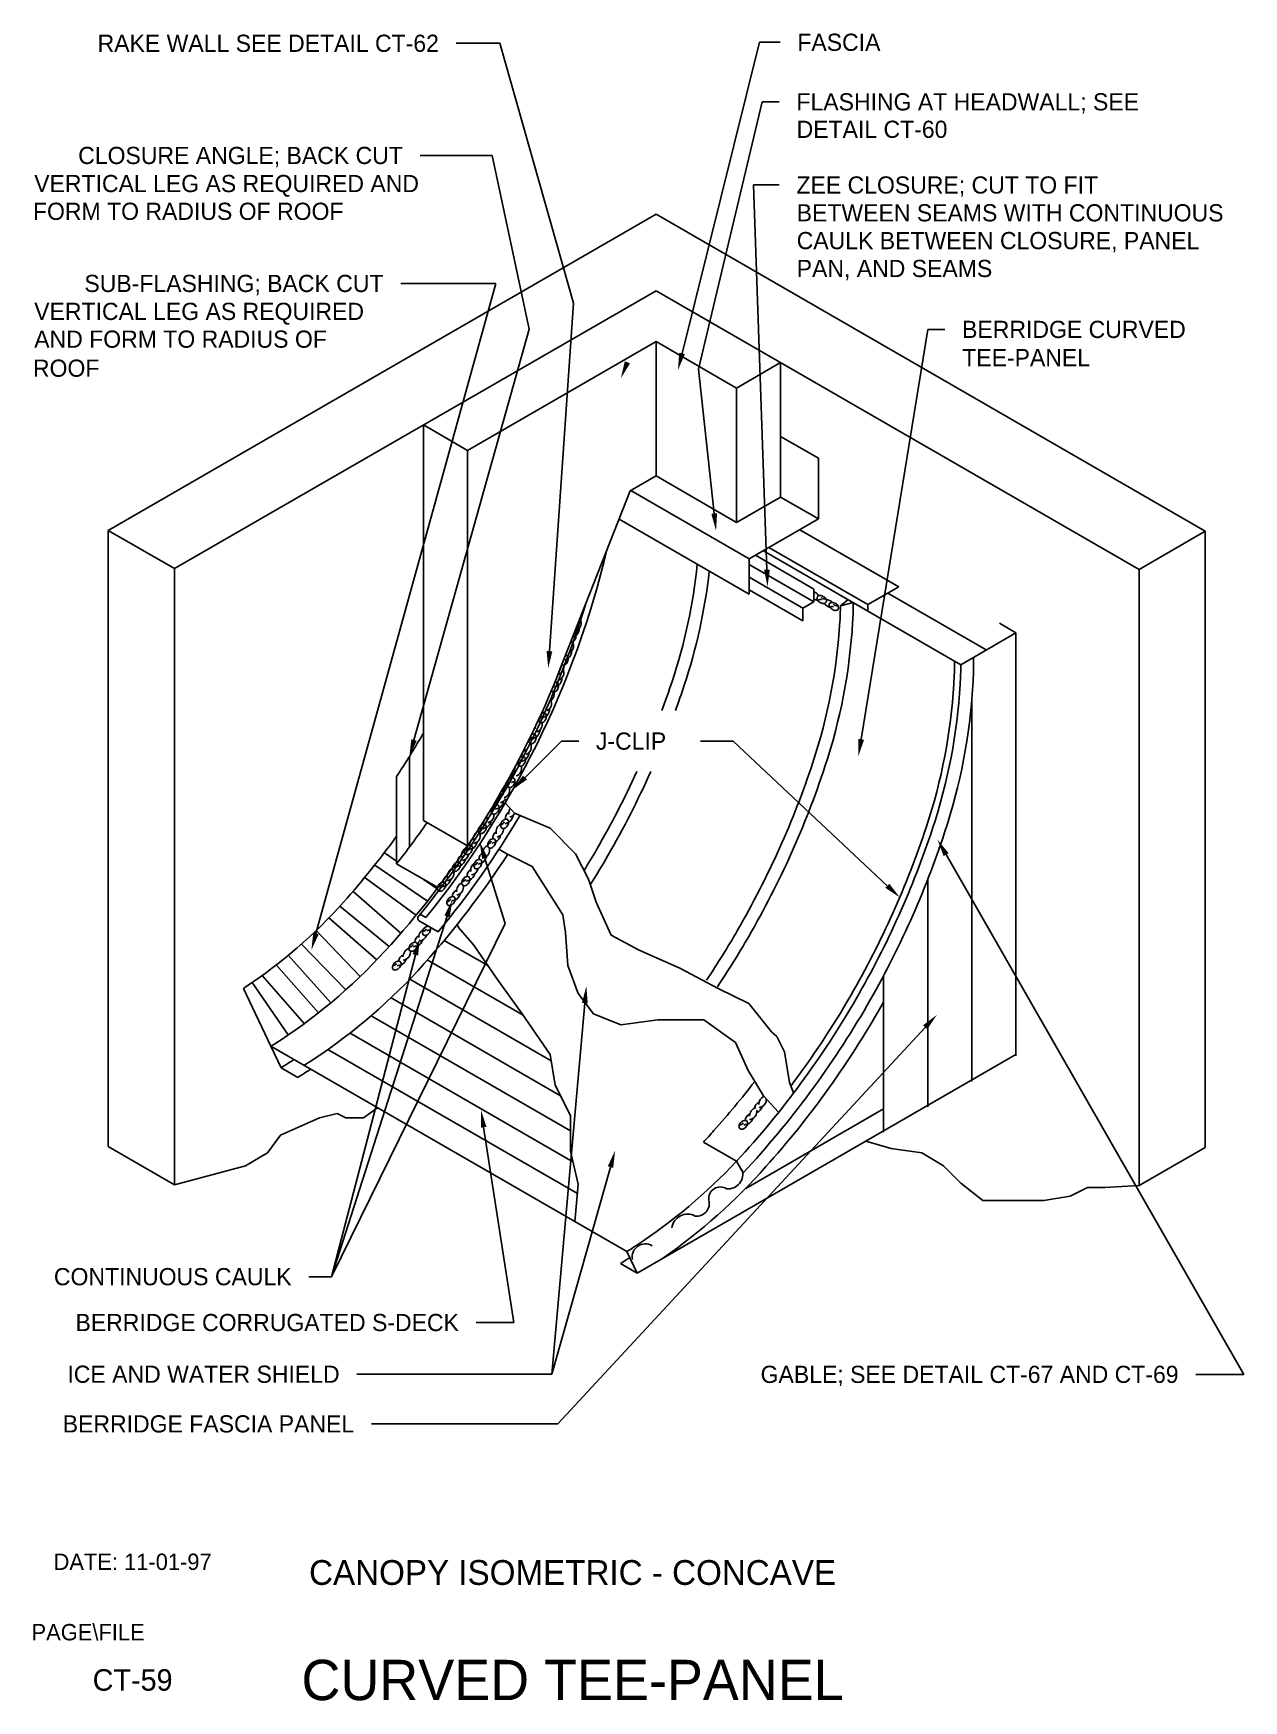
# Model space of a CAD drawing. Extents: x 2 to 97, y 3 to 134.
import ezdxf
from ezdxf.enums import TextEntityAlignment as Align

# ---------------------------------------------------------------- set-up
doc = ezdxf.new("R2010")
doc.units = 0
doc.header["$LTSCALE"] = 1.7995
for name, color, linetype in [('BORDER', 7, 'CONTINUOUS'), ('CMP-FLSH', 7, 'CONTINUOUS'), ('DIM-TXT', 7, 'CONTINUOUS'), ('STRCTR', 7, 'CONTINUOUS')]:
    doc.layers.add(name, color=color, linetype=linetype)

msp = doc.modelspace()

# ---------------------------------------------------------------- linework, layer by layer
at = {"layer": 'CMP-FLSH', "color": 0, "linetype": 'CONTINUOUS'}
for p, q in [((63.54, 101.01), (60.56, 102.72)), ((63.54, 96.24), (63.54, 101.01)), ((58.09, 93.09), (48.79, 98.46)), ((60.56, 97.95), (63.54, 96.24)), ((58.09, 90.32), (47.88, 96.21)), ((58.09, 93.09), (63.54, 96.24)), ((58.09, 90.32), (58.09, 93.09)), ((63.17, 90.73), (58.59, 93.38)), ((59.21, 93.74), (74.7, 84.79)), ((63.17, 89.73), (58.09, 92.67)), ((62.3, 89.23), (58.09, 91.67)), ((62.3, 88.23), (58.09, 90.67)), ((63.17, 90.73), (63.17, 89.73)), ((63.17, 89.73), (62.3, 89.23)), ((62.3, 89.23), (62.3, 88.23)), ((65.85, 89.9), (65.25, 89.4)), ((66.26, 89.67), (65.25, 89.4)), ((33.68, 63.81), (32.15, 64.69)), ((32.72, 64.94), (32.41, 65.13)), ((57.1, 45.8), (54.5, 47.3)), ((57.1, 45.8), (57.62, 44.88)), ((44.42, 41.05), (48.49, 38.7))]:
    msp.add_line(p, q, dxfattribs=at)
for points in [[(32.72, 64.94, 0.111894), (46.93, 93.81, 0.040047)], [(51.24, 81.19, 0.008591), (52.04, 83.48, 0.054059), (54.02, 92.67, 0.012345)], [(52.31, 81.19, 0.007306), (52.99, 83.17, 0.051552), (54.96, 92.12, 0.014989)], [(32.21, 65.11, 0.096513), (45.24, 89.5, 0.040047)], [(54.75, 60.02, 0.016279), (57.18, 63.94, 0.051099), (63.09, 77.11, 0.064948), (65.21, 88.18, 0.012345), (65.25, 89.4, 0.014989)], [(55.6, 59.5, 0.016163), (58.05, 63.44, 0.051099), (64.04, 76.79, 0.064948), (66.21, 88.12, 0.014989), (66.26, 89.67, 0.174705)], [(44.08, 86.55, 0.082214), (44.14, 86.55, 0.107155), (44.26, 86.6, 0.079115), (44.36, 86.69, 0.066594), (44.45, 86.83, 0.066594), (44.49, 86.99, 0.079115), (44.49, 87.12, 0.107155), (44.44, 87.25, 0.129841), (44.38, 87.31, 0.141437)], [(43.43, 84.77, 0.141437), (43.53, 84.75, 0.107155), (43.65, 84.8, 0.079115), (43.75, 84.89, 0.066594), (43.84, 85.03, 0.066594), (43.88, 85.19, 0.079115), (43.88, 85.33, 0.107155), (43.83, 85.45, 0.141437), (43.76, 85.51, 0.117677), (43.68, 85.53, 0.107155)], [(57.62, 44.88, 0.056469), (67.36, 58.06, 0.051099), (73.43, 71.6, 0.064948), (75.65, 83.18, 0.020333), (75.69, 85.37, 0.014989)], [(36.92, 71.98, 0.01103), (38.56, 74.69, 0.039226), (43.41, 84.84, 0.051552)], [(43.39, 84.79, 0.068504), (43.43, 84.77, 0.141437)], [(57.1, 45.79, 0.055369), (66.49, 58.56, 0.051099), (72.48, 71.92, 0.064948), (74.65, 83.24, 0.014989), (74.7, 84.79, 0.014989)], [(61.36, 51.7, 0.02991), (66.06, 58.81, 0.051099), (72, 72.07, 0.064948), (74.15, 83.27, 0.017846), (74.2, 85.08, 0.014989)], [(42.57, 82.76, 0.045591), (42.6, 82.71, 0.141437), (42.67, 82.65, 0.141437)], [(42.67, 82.65, 0.141437), (42.77, 82.64, 0.107155), (42.9, 82.68, 0.079115), (43, 82.77, 0.066594), (43.08, 82.91, 0.066594), (43.13, 83.07, 0.079115), (43.13, 83.21, 0.107155), (43.08, 83.33, 0.141437), (43, 83.39, 0.141437), (42.9, 83.41, 0.063053), (42.83, 83.39, 0.079115)], [(41.59, 80.53, 0.057198), (41.59, 80.43, 0.107155), (41.64, 80.31, 0.141437), (41.72, 80.24, 0.141437)], [(41.72, 80.24, 0.141437), (41.81, 80.23, 0.107155), (41.94, 80.27, 0.079115), (42.04, 80.37, 0.066594), (42.12, 80.51, 0.066594), (42.17, 80.66, 0.079115), (42.17, 80.8, 0.107155), (42.12, 80.92, 0.141437), (42.04, 80.99, 0.141437), (41.95, 81, 0.107155), (41.82, 80.95, 0.048596), (41.76, 80.9, 0.066594)], [(30.42, 76, 0.014569), (32.43, 79.26, 0.000674), (32.52, 79.42, 0.059026)], [(40.78, 78.84, 0.039459), (40.79, 78.77, 0.107155), (40.84, 78.65, 0.141437), (40.91, 78.59, 0.141437)], [(40.91, 78.59, 0.141437), (41.01, 78.57, 0.107155), (41.13, 78.62, 0.079115), (41.24, 78.71, 0.066594), (41.32, 78.85, 0.066594), (41.37, 79.01, 0.079115), (41.37, 79.15, 0.107155), (41.32, 79.27, 0.141437), (41.24, 79.33, 0.141437), (41.14, 79.35, 0.107155), (41.02, 79.3, 0.015556), (41, 79.28, 0.066594)], [(45.13, 68.62, 0.006957), (46.14, 70.31, 0.024153), (49.27, 76.39, 0.054059)], [(45.62, 67.5, 0.009382), (47.01, 69.81, 0.025737), (50.36, 76.39, 0.051552)], [(30.42, 69.15, 0.014421), (32.81, 72.39, 0.051099)], [(33.68, 63.81, 0.039359), (40.12, 72.98, 0.037673)], [(54.5, 47.3, 0.006845), (55.32, 48.2, 0.017499), (58.53, 52.06, 0.051099)], [(48.49, 38.7, 0.008115), (49.2, 39.15, 0.058077), (57.1, 45.8, 0.020098)]]:
    msp.add_lwpolyline(points, format="xyb", dxfattribs=at)
for points in [[(64.12, 89.69, -0.141437), (64.05, 89.62, -0.107155), (63.92, 89.59, -0.079115), (63.79, 89.61, -0.066594), (63.64, 89.68, -0.066594), (63.51, 89.79, -0.079115), (63.44, 89.9, -0.107155), (63.41, 90.03, -0.141437), (63.44, 90.12, -0.141437), (63.51, 90.19, -0.107155), (63.64, 90.22, -0.079115), (63.78, 90.2, -0.066594), (63.92, 90.13, -0.066594), (64.05, 90.03, -0.079115), (64.13, 89.91, -0.107155), (64.15, 89.78, -0.141437)], [(65.08, 89.15, -0.141437), (65.01, 89.08, -0.107155), (64.88, 89.05, -0.079115), (64.74, 89.07, -0.066594), (64.6, 89.14, -0.066594), (64.47, 89.25, -0.079115), (64.39, 89.36, -0.107155), (64.37, 89.49, -0.141437), (64.4, 89.59, -0.141437), (64.47, 89.65, -0.107155), (64.6, 89.68, -0.079115), (64.73, 89.66, -0.066594), (64.88, 89.59, -0.066594), (65.01, 89.49, -0.079115), (65.08, 89.37, -0.107155), (65.11, 89.25, -0.141437)], [(40.07, 76.82, 0.141437), (40.17, 76.81, 0.107155), (40.29, 76.85, 0.079115), (40.39, 76.95, 0.066594), (40.48, 77.09, 0.066594), (40.52, 77.24, 0.079115), (40.52, 77.38, 0.107155), (40.47, 77.5, 0.141437), (40.4, 77.57, 0.141437), (40.3, 77.58, 0.107155), (40.17, 77.53, 0.079115), (40.07, 77.44, 0.066594), (39.99, 77.3, 0.066594), (39.94, 77.14, 0.079115), (39.94, 77.01, 0.107155), (39.99, 76.89, 0.141437)], [(39.22, 75.16, 0.141437), (39.32, 75.14, 0.107155), (39.44, 75.18, 0.079115), (39.55, 75.27, 0.066594), (39.64, 75.4, 0.066594), (39.7, 75.56, 0.079115), (39.71, 75.69, 0.107155), (39.66, 75.82, 0.141437), (39.59, 75.89, 0.141437), (39.49, 75.9, 0.107155), (39.37, 75.87, 0.079115), (39.26, 75.78, 0.066594), (39.17, 75.65, 0.066594), (39.11, 75.49, 0.079115), (39.11, 75.35, 0.107155), (39.15, 75.23, 0.141437)], [(37.95, 73.08, 0.141437), (38.04, 73.05, 0.107155), (38.17, 73.08, 0.079115), (38.29, 73.16, 0.066594), (38.39, 73.28, 0.066594), (38.46, 73.43, 0.079115), (38.47, 73.57, 0.107155), (38.44, 73.69, 0.141437), (38.38, 73.77, 0.141437), (38.28, 73.8, 0.107155), (38.15, 73.77, 0.079115), (38.04, 73.69, 0.066594), (37.93, 73.56, 0.066594), (37.87, 73.42, 0.079115), (37.85, 73.28, 0.107155), (37.88, 73.15, 0.141437)], [(36.93, 71.54, 0.141437), (37.03, 71.52, 0.107155), (37.16, 71.55, 0.079115), (37.27, 71.62, 0.066594), (37.37, 71.75, 0.066594), (37.44, 71.9, 0.079115), (37.46, 72.03, 0.107155), (37.43, 72.16, 0.141437), (37.36, 72.24, 0.141437), (37.27, 72.26, 0.107155), (37.14, 72.23, 0.079115), (37.02, 72.16, 0.066594), (36.92, 72.03, 0.066594), (36.85, 71.88, 0.079115), (36.83, 71.75, 0.107155), (36.87, 71.62, 0.141437)], [(38.68, 71.95, 0.141437), (38.78, 71.92, 0.107155), (38.91, 71.95, 0.079115), (39.02, 72.02, 0.066594), (39.12, 72.15, 0.066594), (39.19, 72.3, 0.079115), (39.21, 72.44, 0.107155), (39.18, 72.56, 0.141437), (39.11, 72.64, 0.141437), (39.02, 72.66, 0.107155), (38.89, 72.64, 0.079115), (38.77, 72.56, 0.066594), (38.67, 72.43, 0.066594), (38.6, 72.28, 0.079115), (38.58, 72.15, 0.107155), (38.62, 72.02, 0.141437)], [(37.67, 70.41, 0.141437), (37.76, 70.39, 0.107155), (37.89, 70.41, 0.079115), (38.01, 70.49, 0.066594), (38.11, 70.62, 0.066594), (38.18, 70.77, 0.079115), (38.2, 70.9, 0.107155), (38.16, 71.03, 0.141437), (38.1, 71.1, 0.141437), (38, 71.13, 0.107155), (37.87, 71.1, 0.079115), (37.76, 71.03, 0.066594), (37.66, 70.9, 0.066594), (37.59, 70.75, 0.079115), (37.57, 70.61, 0.107155), (37.6, 70.49, 0.141437)], [(35.85, 69.91, 0.141437), (35.94, 69.89, 0.107155), (36.07, 69.91, 0.079115), (36.19, 69.99, 0.066594), (36.29, 70.12, 0.066594), (36.36, 70.27, 0.079115), (36.38, 70.4, 0.107155), (36.34, 70.53, 0.141437), (36.28, 70.6, 0.141437), (36.18, 70.63, 0.107155), (36.05, 70.6, 0.079115), (35.94, 70.53, 0.066594), (35.84, 70.4, 0.066594), (35.77, 70.25, 0.079115), (35.75, 70.11, 0.107155), (35.78, 69.99, 0.141437)], [(36.58, 68.78, 0.141437), (36.68, 68.76, 0.107155), (36.81, 68.78, 0.079115), (36.92, 68.86, 0.066594), (37.03, 68.99, 0.066594), (37.09, 69.14, 0.079115), (37.11, 69.27, 0.107155), (37.08, 69.4, 0.141437), (37.01, 69.47, 0.141437), (36.92, 69.5, 0.107155), (36.79, 69.47, 0.079115), (36.67, 69.4, 0.066594), (36.57, 69.27, 0.066594), (36.5, 69.12, 0.079115), (36.49, 68.98, 0.107155), (36.52, 68.86, 0.141437)], [(34.89, 68.59, 0.141437), (34.99, 68.56, 0.107155), (35.11, 68.58, 0.079115), (35.23, 68.66, 0.066594), (35.34, 68.78, 0.066594), (35.42, 68.92, 0.079115), (35.44, 69.06, 0.107155), (35.41, 69.19, 0.141437), (35.35, 69.26, 0.141437), (35.26, 69.3, 0.107155), (35.13, 69.27, 0.079115), (35.01, 69.2, 0.066594), (34.9, 69.08, 0.066594), (34.83, 68.93, 0.079115), (34.8, 68.8, 0.107155), (34.83, 68.67, 0.141437)], [(35.63, 67.46, 0.141437), (35.72, 67.43, 0.107155), (35.85, 67.45, 0.079115), (35.97, 67.53, 0.066594), (36.08, 67.65, 0.066594), (36.15, 67.79, 0.079115), (36.18, 67.93, 0.107155), (36.15, 68.06, 0.141437), (36.09, 68.13, 0.141437), (35.99, 68.17, 0.107155), (35.86, 68.14, 0.079115), (35.75, 68.07, 0.066594), (35.64, 67.95, 0.066594), (35.56, 67.8, 0.079115), (35.54, 67.67, 0.107155), (35.56, 67.54, 0.141437)], [(33.7, 67.04, 0.141437), (33.79, 67, 0.107155), (33.92, 67.01, 0.079115), (34.05, 67.08, 0.066594), (34.16, 67.19, 0.066594), (34.25, 67.33, 0.079115), (34.28, 67.47, 0.107155), (34.26, 67.6, 0.141437), (34.2, 67.68, 0.141437), (34.11, 67.71, 0.107155), (33.98, 67.7, 0.079115), (33.86, 67.64, 0.066594), (33.74, 67.52, 0.066594), (33.66, 67.38, 0.079115), (33.63, 67.25, 0.107155), (33.64, 67.12, 0.141437)], [(34.44, 65.91, 0.141437), (34.53, 65.87, 0.107155), (34.66, 65.88, 0.079115), (34.78, 65.95, 0.066594), (34.9, 66.06, 0.066594), (34.98, 66.2, 0.079115), (35.01, 66.34, 0.107155), (35, 66.47, 0.141437), (34.94, 66.55, 0.141437), (34.85, 66.58, 0.107155), (34.72, 66.57, 0.079115), (34.59, 66.51, 0.066594), (34.48, 66.39, 0.066594), (34.39, 66.25, 0.079115), (34.36, 66.12, 0.107155), (34.38, 65.99, 0.141437)], [(32.53, 63.56, 0.141437), (32.62, 63.53, 0.107155), (32.75, 63.55, 0.079115), (32.87, 63.61, 0.066594), (32.99, 63.73, 0.066594), (33.06, 63.88, 0.079115), (33.09, 64.01, 0.107155), (33.07, 64.14, 0.141437), (33.01, 64.22, 0.141437), (32.92, 64.25, 0.107155), (32.79, 64.23, 0.079115), (32.67, 64.17, 0.066594), (32.55, 64.05, 0.066594), (32.48, 63.91, 0.079115), (32.45, 63.77, 0.107155), (32.47, 63.64, 0.141437)], [(31.47, 62.32, 0.141437), (31.56, 62.28, 0.107155), (31.69, 62.3, 0.079115), (31.82, 62.36, 0.066594), (31.93, 62.47, 0.066594), (32.02, 62.61, 0.079115), (32.05, 62.74, 0.107155), (32.04, 62.87, 0.141437), (31.98, 62.96, 0.141437), (31.89, 62.99, 0.107155), (31.76, 62.98, 0.079115), (31.64, 62.92, 0.066594), (31.52, 62.81, 0.066594), (31.43, 62.67, 0.079115), (31.4, 62.53, 0.107155), (31.41, 62.4, 0.141437)], [(30.16, 60.86, 0.141437), (30.25, 60.82, 0.107155), (30.38, 60.82, 0.079115), (30.51, 60.88, 0.066594), (30.63, 60.98, 0.066594), (30.73, 61.12, 0.079115), (30.77, 61.25, 0.107155), (30.76, 61.38, 0.141437), (30.71, 61.46, 0.141437), (30.62, 61.51, 0.107155), (30.49, 61.5, 0.079115), (30.37, 61.45, 0.066594), (30.24, 61.35, 0.066594), (30.15, 61.21, 0.079115), (30.1, 61.08, 0.107155), (30.11, 60.95, 0.141437)], [(57.36, 48.36, 0.141437), (57.44, 48.31, 0.107155), (57.58, 48.32, 0.079115), (57.7, 48.37, 0.066594), (57.83, 48.47, 0.066594), (57.92, 48.61, 0.079115), (57.96, 48.74, 0.107155), (57.96, 48.87, 0.141437), (57.91, 48.95, 0.141437), (57.82, 49, 0.107155), (57.69, 49, 0.079115), (57.56, 48.94, 0.066594), (57.43, 48.84, 0.066594), (57.34, 48.7, 0.079115), (57.3, 48.57, 0.107155), (57.3, 48.44, 0.141437)]]:
    msp.add_lwpolyline(points, format="xyb", close=True, dxfattribs=at)
for points in [[(38.94, 73.93), (39.67, 73.14), (42.47, 71.94), (44.47, 69.94), (45.47, 67.95), (46.07, 66.15), (47.27, 63.56), (49.46, 62.36), (52.66, 60.96), (55.66, 59.37), (58.05, 58.17), (59.85, 55.97), (60.25, 55.58), (60.85, 54.38), (61.25, 51.98), (61.58, 51.16)], [(38.45, 70.3), (39.07, 69.94), (41.07, 68.95), (43.47, 65.15), (43.67, 63.76), (43.87, 61.16), (44.67, 58.97), (45.87, 57.37), (48.03, 56.52), (50.91, 56.9), (54.52, 56.89), (57.01, 55.13), (58.01, 52.93), (59.21, 50.94), (60.38, 49.66)], [(35.17, 64.39), (35.28, 64.16), (36.48, 62.76), (38.27, 60.17), (40.27, 57.37), (42.47, 54.18), (42.87, 51.78), (44.07, 49.39), (44.07, 46.59), (44.67, 44), (44.47, 41.61), (44.42, 41.05)]]:
    msp.add_lwpolyline(points, dxfattribs=at)
for centre, radius, start, end in [((63.03, 89.98), 0.543, 21.1328, 74.9037), ((63.58, 90.72), 0.879, 242.4146, 262.8288), ((63.66, 89.72), 0.183, 56.8827, 151.6043), ((63.98, 90.25), 0.299, 218.742, 291.3061), ((64.71, 90.11), 0.879, 215.6218, 252.1961), ((64.09, 89.13), 0.768, 45.7075, 88.0578), ((64.62, 89.18), 0.183, 56.8827, 151.6043), ((64.94, 89.72), 0.299, 218.742, 291.3061), ((44.3, 88.07), 0.609, 293.0357, 29.1055), ((43.69, 86.27), 0.609, 293.0357, 29.1055), ((44.41, 86.85), 0.183, 62.0708, 156.7924), ((43.89, 87.7), 0.879, 314.4608, 358.1627), ((43.8, 85.05), 0.183, 62.0708, 156.7924), ((43.28, 85.91), 0.879, 314.4608, 358.1627), ((42.94, 84.61), 0.609, 289.4212, 14.3938), ((42.93, 84.15), 0.609, 293.0357, 29.1055), ((42.19, 82.49), 0.609, 289.4212, 14.3938), ((42.48, 83.2), 0.299, 305.1864, 354.933), ((43.38, 83.54), 0.543, 190.5584, 196.1568), ((43.05, 82.93), 0.183, 62.0708, 156.7924), ((42.52, 83.79), 0.879, 314.4608, 358.1627), ((42.43, 81.13), 0.543, 173.9594, 196.1568), ((42.43, 81.13), 0.543, 128.7169, 137.9691), ((41.56, 81.38), 0.879, 314.4608, 358.1627), ((41.97, 81.74), 0.609, 293.0357, 29.1055), ((42.06, 79.98), 0.768, 185.7673, 196.4423), ((41.23, 80.09), 0.609, 289.4212, 14.3938), ((41.52, 80.79), 0.299, 282.369, 354.933), ((42.09, 80.52), 0.183, 62.0708, 156.7924), ((40.38, 78.32), 0.609, 289.4212, 25.4909), ((41.25, 78.15), 0.768, 125.6172, 135.4805), ((40.72, 79.14), 0.299, 282.369, 354.933), ((41.63, 79.48), 0.543, 180.7911, 196.351), ((41.29, 78.87), 0.183, 62.0708, 156.7924), ((40.8, 79.75), 0.879, 310.8463, 354.5481), ((39.87, 77.37), 0.299, 282.369, 354.933), ((40.8, 77.68), 0.543, 125.1024, 192.5423), ((40.44, 77.1), 0.183, 62.0708, 156.7924), ((41.25, 78.15), 0.768, 171.3832, 192.6336), ((39.95, 77.98), 0.879, 310.8463, 354.5481), ((39.99, 76.02), 0.543, 126.2519, 193.6918), ((40.44, 76.49), 0.768, 126.7668, 193.7831), ((39.62, 76.64), 0.609, 286.1916, 16.8312), ((39.27, 74.3), 0.768, 153.2082, 189.404), ((39.05, 74.26), 0.543, 121.8729, 189.3127), ((38.15, 75.65), 0.879, 307.6168, 351.3186), ((39.53, 74.7), 0.768, 122.3877, 189.404), ((38.68, 74.92), 0.609, 286.1916, 22.2614), ((39.06, 75.72), 0.299, 279.1395, 351.7035), ((39.61, 75.42), 0.183, 58.8413, 153.5629), ((37.19, 73.96), 0.879, 306.4308, 350.1326), ((38.26, 72.76), 0.768, 121.3959, 129.1832), ((37.83, 73.65), 0.299, 274.3389, 346.9029), ((38.35, 73.31), 0.183, 54.0407, 148.7623), ((38.77, 73.86), 0.543, 120.6868, 188.1267), ((37.95, 74.23), 0.879, 306.4308, 350.1326), ((38.41, 74.53), 0.609, 285.0056, 334.0261), ((40, 73.16), 0.768, 152.0222, 188.218), ((36.82, 72.12), 0.299, 274.3389, 346.9029), ((37.77, 72.33), 0.543, 120.8811, 188.321), ((36.98, 72.71), 0.879, 302.8162, 346.518), ((38.26, 72.76), 0.768, 167.9403, 188.4123), ((37.45, 72.98), 0.609, 281.3911, 6.3637), ((38.99, 71.63), 0.768, 121.3959, 188.4123), ((38.57, 72.52), 0.299, 274.3389, 346.9029), ((39.09, 72.17), 0.183, 54.0407, 148.7623), ((39.51, 72.73), 0.543, 120.6868, 188.1267), ((38.69, 73.09), 0.879, 306.4308, 350.1326), ((39.15, 73.4), 0.609, 285.0056, 334.0261), ((36.69, 70.66), 0.543, 117.0723, 184.5122), ((35.89, 71.08), 0.879, 302.8162, 346.518), ((37.21, 71.06), 0.768, 117.5871, 184.6035), ((36.37, 71.35), 0.609, 281.3911, 17.4609), ((37.34, 71.77), 0.183, 54.0407, 148.7623), ((37.55, 70.99), 0.299, 274.3389, 346.9029), ((38.08, 70.64), 0.183, 54.0407, 148.7623), ((38.51, 71.2), 0.543, 120.8811, 188.321), ((37.71, 71.58), 0.879, 302.8162, 346.518), ((38.19, 71.85), 0.609, 281.3911, 6.3637), ((35.76, 69.35), 0.543, 118.8383, 186.2781), ((34.99, 69.76), 0.879, 300.2104, 343.9122), ((36.27, 69.76), 0.768, 119.3531, 186.3694), ((35.48, 70.01), 0.609, 278.7853, 350.7528), ((35.73, 70.49), 0.299, 274.3389, 346.9029), ((36.26, 70.14), 0.183, 54.0407, 148.7623), ((37.43, 69.53), 0.543, 117.0723, 184.5122), ((36.63, 69.95), 0.879, 302.8162, 346.518), ((37.94, 69.93), 0.768, 117.5871, 184.6035), ((37.1, 70.22), 0.609, 281.3911, 17.4609), ((34.61, 67.72), 0.543, 114.4665, 181.9064), ((35.14, 68.1), 0.768, 114.9813, 181.9977), ((34.32, 68.43), 0.609, 278.7853, 14.8551), ((34.8, 69.17), 0.299, 271.7331, 344.2971), ((35.31, 68.8), 0.183, 51.4349, 146.1565), ((36.5, 68.22), 0.543, 118.8383, 186.2781), ((35.72, 68.63), 0.879, 300.2104, 343.9122), ((37, 68.63), 0.768, 119.3531, 186.3694), ((36.21, 68.88), 0.609, 278.7853, 350.7528), ((36.47, 69.35), 0.299, 274.3389, 346.9029), ((36.99, 69.01), 0.183, 54.0407, 148.7623), ((33.65, 67.62), 0.299, 268.1185, 340.6826), ((34.13, 67.22), 0.183, 47.8204, 142.5419), ((33.83, 68.18), 0.879, 300.2104, 343.9122), ((35.34, 66.59), 0.543, 114.4665, 181.9064), ((34.57, 67.05), 0.879, 300.2104, 343.9122), ((35.88, 66.97), 0.768, 114.9813, 181.9977), ((35.05, 67.3), 0.609, 278.7853, 14.8551), ((35.54, 68.04), 0.299, 271.7331, 344.2971), ((36.04, 67.67), 0.183, 51.4349, 146.1565), ((34.38, 66.49), 0.299, 268.1185, 340.6826), ((34.87, 66.09), 0.183, 47.8204, 142.5419), ((32.33, 64.88), 0.256, 72.1834, 227.1685), ((32.4, 63.01), 0.543, 114.334, 181.7739), ((31.66, 63.48), 0.879, 295.7061, 339.408), ((32.93, 63.38), 0.768, 114.8488, 181.8652), ((32.17, 63.69), 0.609, 274.281, 346.2486), ((32.46, 64.14), 0.299, 269.8346, 342.3987), ((32.95, 63.76), 0.183, 49.5365, 144.258), ((31.12, 61.48), 0.543, 109.9622, 177.4021), ((30.38, 61.99), 0.879, 295.7061, 339.408), ((31.68, 61.81), 0.768, 110.4771, 177.4934), ((30.89, 62.2), 0.609, 274.281, 10.3508), ((31.43, 62.91), 0.299, 267.2288, 339.7929), ((31.9, 62.5), 0.183, 46.9307, 141.6522), ((30.15, 61.45), 0.299, 263.6143, 336.1783), ((30.61, 61.01), 0.183, 43.3161, 138.0377), ((58.88, 49.3), 0.768, 110.4771, 177.4934), ((58.08, 49.69), 0.609, 274.281, 10.3508), ((59.05, 49.9), 0.543, 109.9622, 177.4021), ((58.31, 50.41), 0.879, 295.7061, 339.408), ((59.61, 50.23), 0.768, 118.9919, 177.4934), ((58.82, 50.62), 0.609, 274.281, 10.3508), ((57.35, 48.94), 0.299, 263.6143, 336.1783), ((57.8, 48.5), 0.183, 43.3161, 138.0377), ((58.31, 48.97), 0.543, 109.9622, 177.4021), ((57.58, 49.48), 0.879, 295.7061, 339.408)]:
    msp.add_arc(centre, radius, start, end, dxfattribs=at)
at = {"layer": 'DIM-TXT', "color": 0, "linetype": 'CONTINUOUS'}
for p, q in [((38.51, 133.59), (35.09, 133.59)), ((44.29, 113.19), (38.51, 133.59)), ((52.82, 109.23), (58.89, 133.67)), ((58.89, 133.67), (60.52, 133.67)), ((54.12, 107.99), (59.1, 128.99)), ((59.1, 128.99), (60.45, 128.99)), ((37.92, 124.78), (32.26, 124.78)), ((40.82, 111.15), (37.92, 124.78)), ((59.48, 92.25), (58.44, 122.46)), ((58.44, 122.46), (60.45, 122.46)), ((24.09, 63.68), (38.22, 114.73)), ((38.22, 114.73), (30.74, 114.73)), ((66.87, 78.93), (72.1, 111.12)), ((72.1, 111.12), (73.45, 111.12)), ((40.5, 75.93), (43.36, 78.79)), ((43.36, 78.79), (44.71, 78.79)), ((56.84, 78.79), (54.27, 78.79)), ((68.93, 67.43), (56.84, 78.79)), ((73.54, 69.88), (96.9, 29.06)), ((34.38, 65.03), (25.32, 36.73)), ((31.9, 62), (25.32, 36.73)), ((45.2, 58.21), (42.61, 29.07)), ((71.91, 56.31), (43.06, 25.17)), ((37.25, 48.46), (39.62, 33.13)), ((47.2, 45.34), (42.61, 29.07)), ((25.32, 36.73), (23.53, 36.73)), ((39.62, 33.13), (36.66, 33.13)), ((42.61, 29.07), (27.3, 29.07)), ((96.9, 29.06), (93.14, 29.06)), ((43.06, 25.17), (28.44, 25.17))]:
    msp.add_line(p, q, dxfattribs=at)
for points in [[(53.04, 109.18), (52.6, 109.29), (52.5, 107.92)], [(48.74, 108.45), (48.33, 108.62), (48.02, 107.28)], [(59.71, 92.25), (59.26, 92.24), (59.53, 90.9)], [(67.1, 78.89), (66.65, 78.96), (66.66, 77.59)], [(40.66, 75.78), (40.34, 76.09), (39.54, 74.98)], [(73.35, 69.76), (73.74, 69.99), (72.87, 71.05)], [(69.09, 67.59), (68.78, 67.27), (69.91, 66.51)], [(34.17, 65.1), (34.59, 64.96), (34.79, 66.31)], [(24.31, 63.62), (23.88, 63.74), (23.73, 62.38)], [(31.68, 62.06), (32.11, 61.95), (32.24, 63.31)], [(44.97, 58.23), (45.42, 58.19), (45.31, 59.56)], [(71.74, 56.47), (72.07, 56.16), (72.83, 57.3)], [(37.03, 48.43), (37.47, 48.5), (37.05, 49.8)], [(46.99, 45.4), (47.42, 45.28), (47.57, 46.64)]]:
    msp.add_solid(points, dxfattribs=at)
at = {"layer": 'STRCTR', "color": 0, "linetype": 'CONTINUOUS'}
for p, q in [((7.78, 95.34), (50.78, 120.16)), ((93.88, 95.27), (50.78, 120.16)), ((50.78, 114.16), (12.98, 92.34)), ((50.78, 114.16), (88.69, 92.27)), ((42.41, 85.85), (44.29, 113.19)), ((31.78, 78.87), (40.82, 111.15)), ((50.78, 110.16), (35.99, 101.62)), ((50.78, 110.16), (57.1, 106.51)), ((50.78, 99.61), (50.78, 110.16)), ((55.35, 96.65), (54.12, 107.99)), ((57.1, 106.51), (60.56, 108.51)), ((60.56, 108.51), (60.56, 97.95)), ((57.1, 95.95), (57.1, 106.51)), ((32.52, 72.56), (32.52, 103.62)), ((35.99, 101.62), (32.52, 103.62)), ((35.99, 70.56), (35.99, 101.62)), ((50.78, 99.61), (48.75, 98.43)), ((50.78, 99.61), (57.1, 95.95)), ((48.75, 98.43), (43, 83.82)), ((57.1, 95.95), (60.56, 97.95)), ((7.78, 95.34), (7.78, 46.94)), ((12.98, 92.34), (7.78, 95.34)), ((62.07, 95.39), (69.83, 90.91)), ((88.69, 92.27), (93.88, 95.27)), ((93.88, 95.27), (93.88, 46.88)), ((67.4, 89.51), (59.64, 93.99)), ((12.98, 92.34), (12.98, 43.94)), ((88.69, 92.27), (88.69, 43.88)), ((67.4, 89.51), (69.83, 90.91)), ((76.7, 85.95), (68.97, 90.41)), ((67.4, 89.01), (67.4, 89.51)), ((79.03, 87.29), (77.73, 88.04)), ((74.7, 84.79), (79.03, 87.29)), ((79.03, 87.29), (79.03, 54.07)), ((75.57, 82.01), (75.57, 52.07)), ((31.42, 70.46), (31.42, 77.57)), ((30.42, 69.15), (30.42, 76)), ((32.52, 72.56), (35.99, 70.56)), ((29.48, 70.02), (30.42, 69.37)), ((37.34, 69.58), (38.93, 64.47)), ((28.71, 69.04), (32.84, 66.21)), ((30.42, 69.15), (33.65, 67.28)), ((27.02, 66.98), (30.77, 63.68)), ((27.94, 68.06), (31.97, 65.09)), ((32.5, 67.95), (33.61, 67.19)), ((72.1, 67.93), (72.1, 50.07)), ((25.96, 65.82), (29.83, 62.65)), ((25.11, 64.91), (28.87, 61.61)), ((38.93, 64.47), (25.32, 36.73)), ((22.95, 62.85), (26.44, 59.26)), ((24.1, 63.91), (27.56, 60.3)), ((34.16, 63.14), (37.58, 61.17)), ((21.91, 61.97), (25.25, 58.24)), ((32.83, 61.6), (40.35, 57.26)), ((19.88, 60.39), (23.16, 56.6)), ((20.96, 61.21), (24.29, 57.46)), ((68.64, 60.38), (68.64, 48.07)), ((18.4, 59.37), (20.56, 54.83)), ((19.08, 59.83), (21.91, 55.71)), ((31.45, 60.09), (42.55, 53.68)), ((29.98, 58.63), (43.29, 50.94)), ((28.42, 57.22), (44.07, 48.18)), ((26.77, 55.86), (44.26, 45.76)), ((20.56, 54.83), (44.42, 41.05)), ((20.56, 54.83), (21.36, 53.14)), ((25.02, 54.56), (44.61, 43.25)), ((49.29, 37.01), (79.03, 54.18)), ((21.36, 53.14), (22.67, 52.38)), ((57.82, 43.66), (68.64, 49.91)), ((12.98, 43.94), (7.78, 46.94)), ((88.69, 43.88), (93.88, 46.88)), ((48.49, 38.7), (49.29, 37.01)), ((47.99, 37.77), (49.29, 37.01))]:
    msp.add_line(p, q, dxfattribs=at)
for points in [[(18.4, 59.37, 0.001679), (18.51, 59.45, 0.064948), (26.26, 66.15, 0.024859), (30.42, 71.32, 0.051099)], [(20.56, 54.83, 0.008115), (21.27, 55.28, 0.064948), (29.99, 62.82, 0.040047), (36.92, 71.98, 0.051099)], [(23.16, 53.33, 0.008115), (23.87, 53.78, 0.064948), (32.59, 61.32, 0.037673), (39.15, 69.91, 0.051099)], [(51.36, 38.21, 0.058032), (59.41, 45.37, 0.051099), (68.22, 57.56, 0.002836), (68.64, 58.29, 0.064948)], [(21.36, 53.14, 0.008115), (22.07, 53.59, 0.001981), (22.37, 53.78, 0.037673)], [(22.67, 52.38, 0.008115), (23.38, 52.83, 0.001981), (23.67, 53.03, 0.037673)], [(47.99, 37.77, 0.008115), (48.7, 38.22, 0.000129), (48.71, 38.23, 0.037673)]]:
    msp.add_lwpolyline(points, format="xyb", dxfattribs=at)
for points in [[(12.98, 43.94), (18.56, 45.44), (20.28, 46.46), (21.3, 47.83), (24.38, 49.2), (25.75, 49.54), (26.44, 49.2), (27.81, 49.2), (28.93, 50)], [(88.69, 43.88), (86.01, 43.73), (84.64, 43.73), (83.27, 43.04), (81.22, 42.7), (80.19, 42.7), (78.14, 42.7), (76.42, 42.7), (74.71, 44.07), (73.34, 45.44), (71.63, 46.46), (69.23, 46.8), (67.24, 47.37)]]:
    msp.add_lwpolyline(points, dxfattribs=at)
for centre, radius, start, end in [((56.45, 44.77), 1.14, 263.4899, 18.2611), ((55.83, 42.86), 0.918, 57.6895, 186.9488), ((53.97, 42.47), 0.989, 262.6257, 16.4603), ((53.26, 40.39), 1.25, 61.9716, 172.277), ((49.94, 38.28), 1.03, 58.7127, 190.9792)]:
    msp.add_arc(centre, radius, start, end, dxfattribs=at)
for points in [[(55.57, 96.68), (55.12, 96.63), (55.49, 95.31)], [(42.64, 85.84), (42.19, 85.87), (42.32, 84.5)], [(32, 78.81), (31.57, 78.93), (31.42, 77.57)], [(37.13, 69.52), (37.56, 69.65), (36.94, 70.87)]]:
    msp.add_solid(points, dxfattribs=at)

# ---------------------------------------------------------------- texts
at = {"layer": 'BORDER', "color": 0, "linetype": 'CONTINUOUS'}
for s, height, p in [('DATE: 11-01-97', 1.2838, (9.7, 14.34)), ('CURVED TEE-PANEL', 3.1641, (44.23, 5.06)), ('CT-59', 1.688, (9.7, 5.06))]:
    msp.add_text(s, height=height, dxfattribs=at).set_placement(p, align=Align.MIDDLE)
msp.add_text('PAGE\\FILE', height=1.284, dxfattribs=at).set_placement((1.77, 8.17))
at = {"layer": 'DIM-TXT', "color": 0, "linetype": 'CONTINUOUS'}
for s, p in [('RAKE WALL SEE DETAIL CT-62', (33.74, 133.59)), ('CLOSURE ANGLE; BACK CUT', (30.91, 124.78)), ('SUB-FLASHING; BACK CUT', (29.39, 114.73)), ('CONTINUOUS CAULK', (22.18, 36.73)), ('BERRIDGE CORRUGATED S-DECK', (35.31, 33.13)), ('ICE AND WATER SHIELD', (25.95, 29.07)), ('GABLE; SEE DETAIL CT-67 AND CT-69', (91.79, 29.06)), ('BERRIDGE FASCIA PANEL', (27.09, 25.17))]:
    msp.add_text(s, height=1.35, dxfattribs=at).set_placement(p, align=Align.MIDDLE_RIGHT)
for s, p in [('FASCIA', (61.87, 133.67)), ('FLASHING AT HEADWALL; SEE', (61.8, 128.99)), ('ZEE CLOSURE; CUT TO FIT', (61.8, 122.46)), ('BERRIDGE CURVED', (74.8, 111.12)), ('J-CLIP', (46.06, 78.79))]:
    msp.add_text(s, height=1.35, dxfattribs=at).set_placement(p, align=Align.MIDDLE_LEFT)
for s, p in [('DETAIL CT-60', (61.81, 126.16)), ('VERTICAL LEG AS REQUIRED AND', (1.98, 121.9)), ('FORM TO RADIUS OF ROOF', (1.88, 119.72)), ('BETWEEN SEAMS WITH CONTINUOUS', (61.82, 119.6)), ('CAULK BETWEEN CLOSURE, PANEL', (61.82, 117.42)), ('PAN, AND SEAMS', (61.82, 115.23)), ('VERTICAL LEG AS REQUIRED', (1.98, 111.86)), ('AND FORM TO RADIUS OF', (1.98, 109.68)), ('ROOF', (1.88, 107.4)), ('TEE-PANEL', (74.81, 108.23))]:
    msp.add_text(s, height=1.35, dxfattribs=at).set_placement(p)
msp.add_text('CANOPY ISOMETRIC - CONCAVE', height=1.9466, dxfattribs=at).set_placement((44.23, 13.5), align=Align.MIDDLE)

doc.saveas('drawing.dxf')
